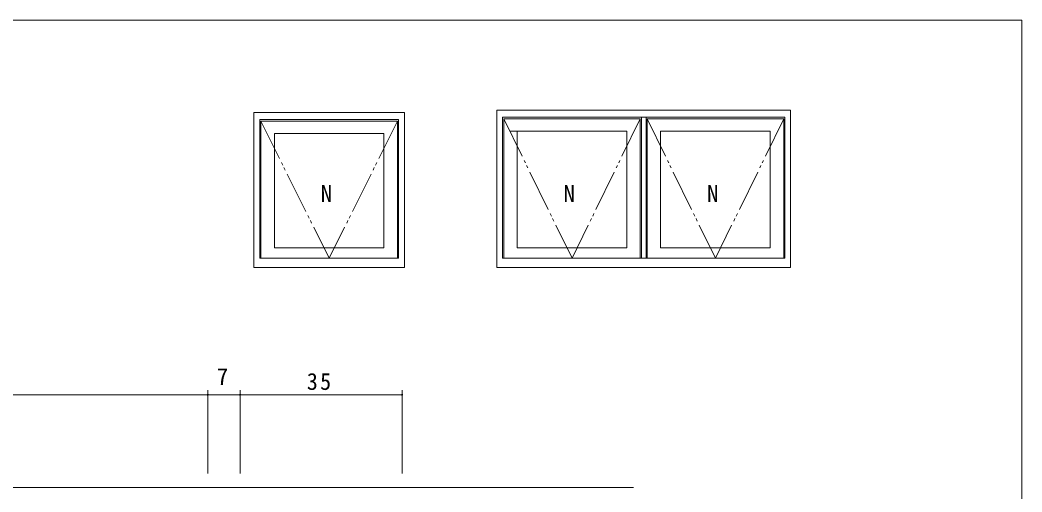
# Model space of a CAD drawing. Units: millimetres on the paper. Extents: x -420 to 373, y -297 to 267.
# Drawn here: x 135.7 to 352.3, y 162.4 to 264.4 of the extents above; entities that cross this region are included whole.
import ezdxf
from ezdxf.enums import TextEntityAlignment as Align

# ---------------------------------------------------------------- set-up
doc = ezdxf.new("R2010")
doc.units = ezdxf.units.MM
doc.linetypes.add('DOUBLE_CHAIN2', pattern=[12.8, 9, -1, 0.6, -0.6, 0.6, -1])
for name, color, linetype, lineweight in [('0-1_YKK_ZWAK', 7, 'Continuous', 9), ('0-4_YKK_12', 2, 'Continuous', 9), ('0-6_YKK_D', 6, 'Continuous', 9), ('0-7_YKK_A1', 4, 'Continuous', 9)]:
    doc.layers.add(name, color=color, linetype=linetype, lineweight=lineweight)
doc.styles.add('ＭＳ ゴシック', font='')
doc.styles.get('ＭＳ ゴシック').set_extended_font_data('MS Gothic')

msp = doc.modelspace()

# ---------------------------------------------------------------- linework, layer by layer
at = {"layer": '0-1_YKK_ZWAK'}
for q in [(-417.7, 264.4), (352.3, -260.6)]:
    msp.add_line((352.3, 264.4), q, dxfattribs=at)
at = {"layer": '0-4_YKK_12'}
msp.add_line((-13.7, 163.4), (268.3, 163.4), dxfattribs=at)
at = {"layer": '0-6_YKK_D'}
for p, q in [((176.3, 166.4), (176.3, 184.4)), ((176.3, 166.4), (176.3, 184.4)), ((183.3, 166.4), (183.3, 184.4)), ((183.3, 166.4), (183.3, 184.4)), ((218.3, 166.4), (218.3, 184.4)), ((78.3, 183.4), (176.3, 183.4)), ((176.3, 183.4), (183.3, 183.4)), ((183.3, 183.4), (218.3, 183.4))]:
    msp.add_line(p, q, dxfattribs=at)
for centre, start, end in [((176.3, 183.4), 0, 180), ((176.3, 183.4), 0, 180), ((176.3, 183.4), 180, 0), ((176.3, 183.4), 180, 0), ((183.3, 183.4), 0, 180), ((183.3, 183.4), 0, 180), ((183.3, 183.4), 180, 0), ((183.3, 183.4), 180, 0), ((218.3, 183.4), 0, 180), ((218.3, 183.4), 180, 0)]:
    msp.add_arc(centre, 0.106, start, end, dxfattribs=at)
at = {"layer": '0-7_YKK_A1'}
for p, q in [((238.8, 210.9), (238.8, 244.9)), ((238.8, 244.9), (269.8, 244.9)), ((302.3, 244.9), (269.8, 244.9)), ((302.3, 210.9), (302.3, 244.9)), ((186.3, 244.4), (218.8, 244.4)), ((186.3, 210.9), (186.3, 244.4)), ((187.55, 242.9), (217.55, 242.9)), ((187.55, 212.9), (187.55, 242.9)), ((217.55, 212.9), (217.55, 242.9)), ((218.8, 210.9), (218.8, 244.4)), ((240.05, 212.9), (240.05, 243.4)), ((301.05, 243.4), (240.05, 243.4)), ((240.3, 212.9), (240.3, 243.05)), ((240.3, 243.05), (269.8, 243.05)), ((240.3, 243.05), (254.775, 243.05)), ((269.8, 212.9), (269.8, 243.05)), ((270.05, 212.9), (270.05, 243.4)), ((271.05, 212.9), (271.05, 243.4)), ((285.775, 243.05), (271.3, 243.05)), ((300.8, 243.05), (271.3, 243.05)), ((271.3, 212.9), (271.3, 243.05)), ((300.8, 212.9), (300.8, 243.05)), ((301.05, 212.9), (301.05, 243.4)), ((187.8, 242.55), (202.55, 242.55)), ((187.8, 212.9), (187.8, 242.55)), ((202.55, 242.55), (217.3, 242.55)), ((217.3, 212.9), (217.3, 242.55)), ((190.7, 239.85), (202.55, 239.85)), ((190.7, 215.15), (190.7, 239.85)), ((202.55, 239.85), (214.4, 239.85)), ((214.4, 215.15), (214.4, 239.85)), ((241.621, 240.35), (266.9, 240.35)), ((243.2, 215.15), (243.2, 240.35)), ((243.2, 240.35), (254.775, 240.35)), ((266.9, 215.15), (266.9, 240.35)), ((285.775, 240.35), (274.2, 240.35)), ((297.9, 240.35), (274.2, 240.35)), ((274.2, 215.15), (274.2, 240.35)), ((297.9, 215.15), (297.9, 240.35)), ((190.7, 215.15), (214.4, 215.15)), ((243.2, 215.15), (266.9, 215.15)), ((297.9, 215.15), (274.2, 215.15)), ((187.55, 212.9), (217.55, 212.9)), ((301.05, 212.9), (240.05, 212.9)), ((186.3, 210.9), (218.8, 210.9)), ((238.8, 210.9), (269.8, 210.9)), ((302.3, 210.9), (269.8, 210.9))]:
    msp.add_line(p, q, dxfattribs=at)
at = {"layer": '0-7_YKK_A1', "linetype": 'DOUBLE_CHAIN2'}
for p, q in [((240.3, 243.05), (255.05, 212.9)), ((269.8, 243.05), (255.05, 212.9)), ((271.3, 243.05), (286.05, 212.9)), ((300.8, 243.05), (286.05, 212.9)), ((187.8, 242.55), (202.55, 212.9)), ((217.3, 242.55), (202.55, 212.9))]:
    msp.add_line(p, q, dxfattribs=at)

# ---------------------------------------------------------------- texts
at = {"layer": '0-6_YKK_D', "color": 3, "style": 'ＭＳ ゴシック'}
msp.add_text('7', height=3.666, dxfattribs=at).set_placement((178.253, 184.4), align=Align.BOTTOM_LEFT)
at = {"layer": '0-6_YKK_D', "color": 3, "insert": (197.73, 184.4), "char_height": 3.666, "attachment_point": 7, "style": 'ＭＳ ゴシック'}
msp.add_mtext('\\T1.21;\\W0.95;35', dxfattribs=at)
at = {"layer": '0-7_YKK_A1', "color": 3, "style": 'ＭＳ ゴシック'}
for p in [(200.708, 223.956), (253.208, 223.956), (284.208, 223.956)]:
    msp.add_text('N', height=3.666, dxfattribs=at).set_placement(p, align=Align.BOTTOM_LEFT)

doc.saveas('drawing.dxf')
